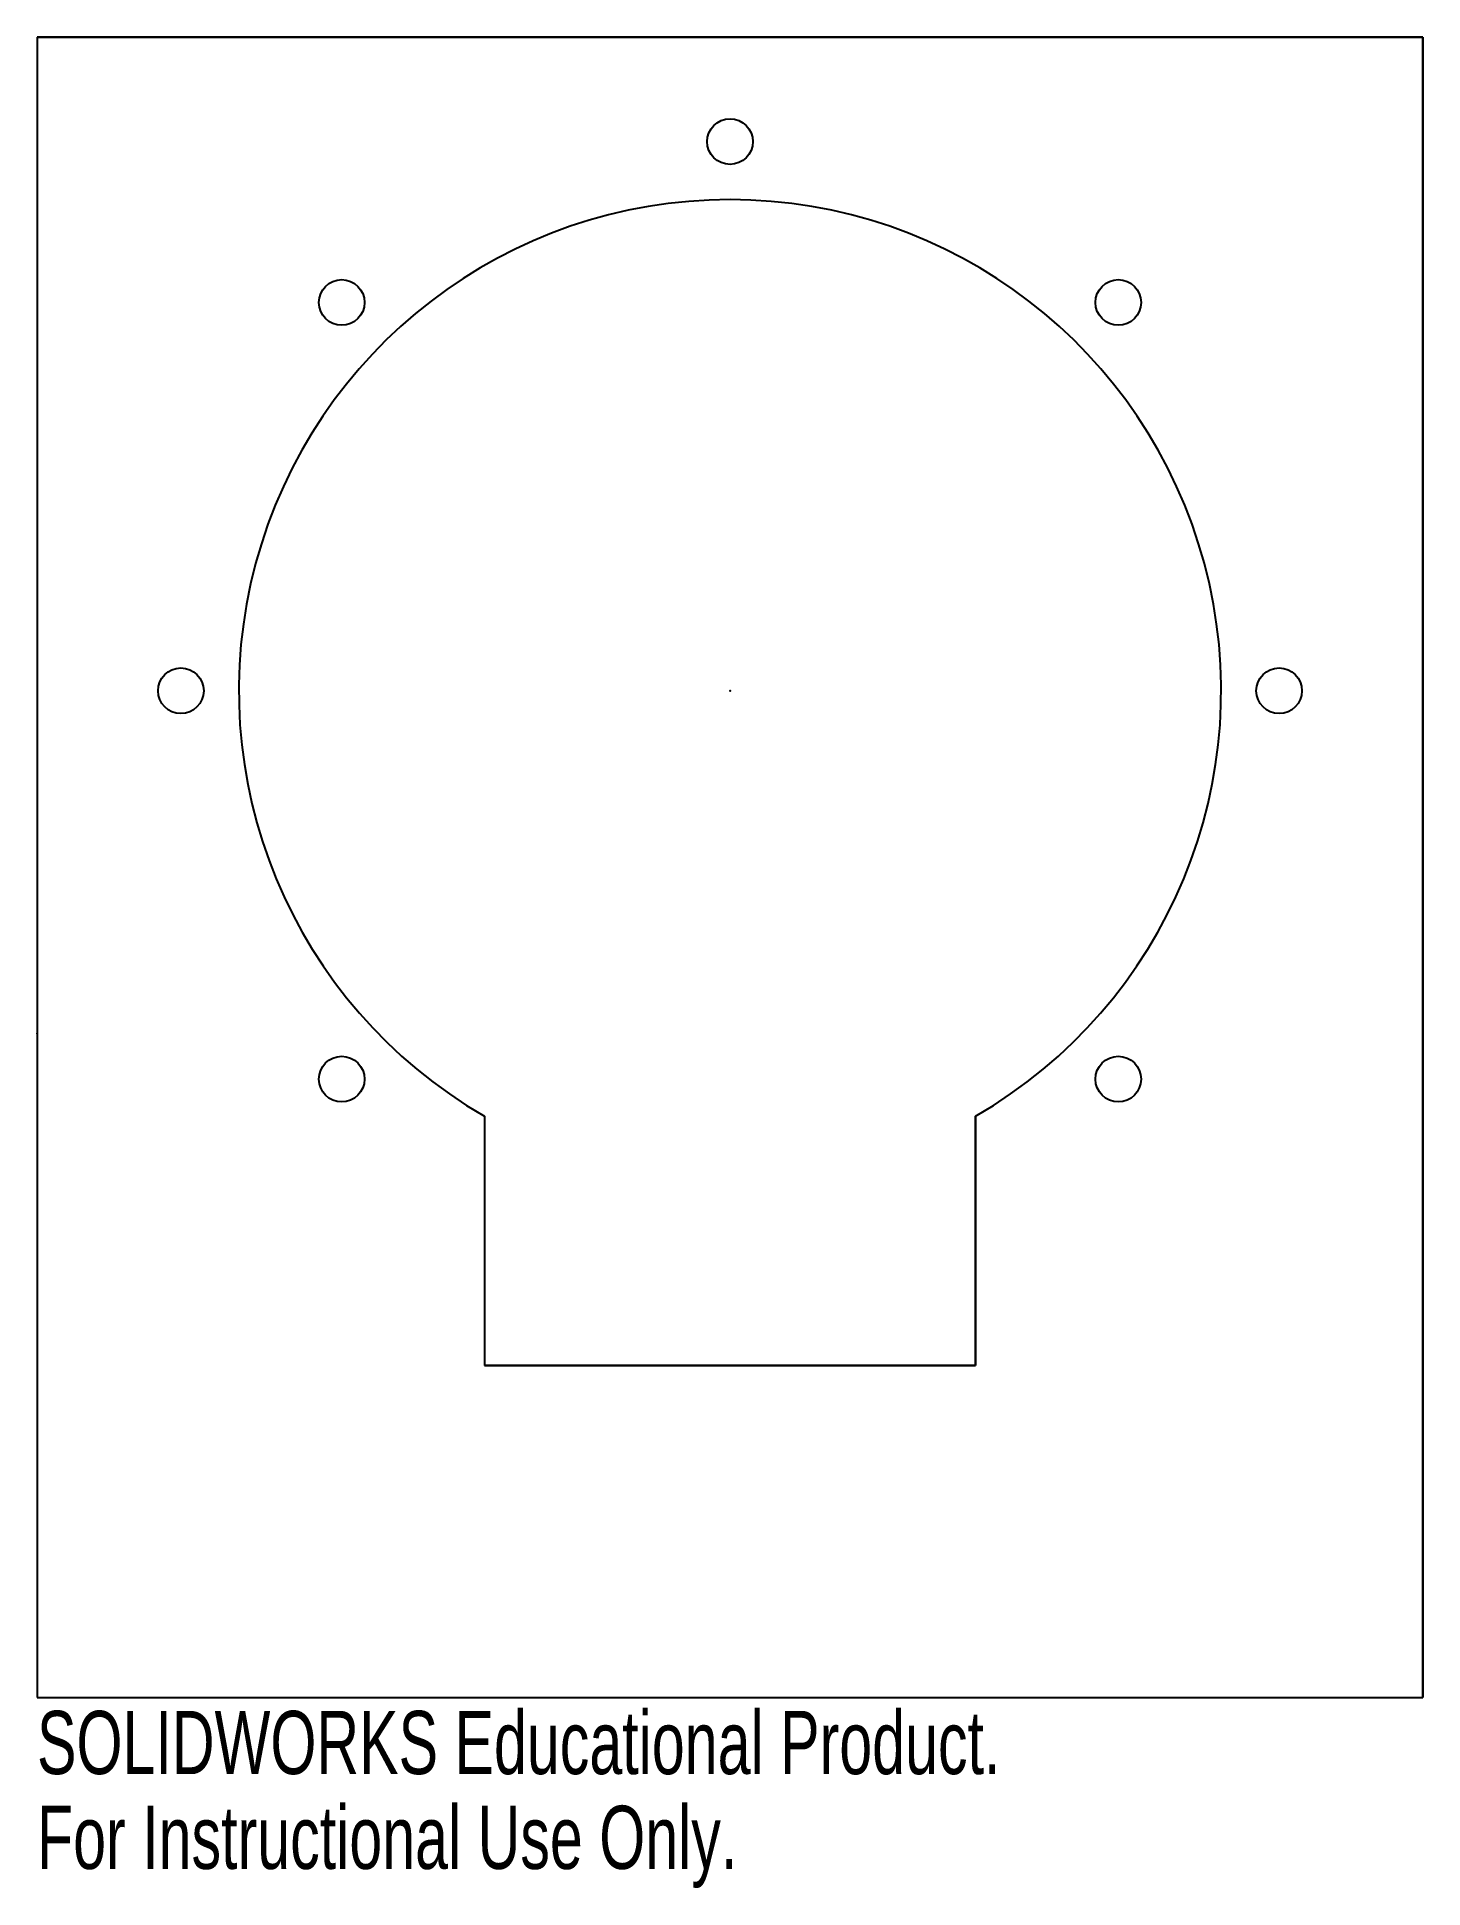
# Model space of a CAD drawing. Header units: inches. Extents: x -2.09 to 2.09, y -3.6 to 1.97.
import ezdxf

# ---------------------------------------------------------------- set-up
doc = ezdxf.new("R2010")
doc.units = ezdxf.units.IN
doc.header["$MEASUREMENT"] = 0
doc.header["$PDSIZE"] = -1
doc.linetypes.add('CENTERX2', pattern=[0.8, 0.5, -0.1, 0.1, -0.1])
doc.styles.add('SLDTEXTSTYLE0', font='TXT', dxfattribs={"width": 0.7})

msp = doc.modelspace()

# ---------------------------------------------------------------- linework, layer by layer
at = {"color": 7, "linetype": 'Continuous'}
for p, q in [((-2.0866, 1.9685), (2.0866, 1.9685)), ((-2.0866, 1.9685), (-2.0866, -3.0315)), ((2.0866, 1.9685), (2.0866, -3.0315)), ((-0.7394, -1.2807), (-0.7394, -2.0315)), ((0.7394, -1.2807), (0.7394, -2.0315)), ((0.7394, -2.0315), (-0.7394, -2.0315)), ((-2.0866, -3.0315), (2.0866, -3.0315))]:
    msp.add_line(p, q, dxfattribs=at)
at = {"color": 7, "linetype": 'CENTERX2'}
msp.add_line((-2.0866, 1.9685), (-2.0866, -3.0315), dxfattribs=at)
at = {"color": 7, "linetype": 'Continuous', "lineweight": 25}
for p, q in [((-2.0866, 1.9685), (-2.0866, -3.0315)), ((2.0866, 1.9685), (-2.0866, 1.9685)), ((2.0866, -3.0315), (2.0866, 1.9685)), ((-0.7394, -1.2807), (-0.7394, -2.0315)), ((0.7394, -2.0315), (0.7394, -1.2807)), ((-0.7394, -2.0315), (0.7394, -2.0315)), ((-2.0866, -3.0315), (2.0866, -3.0315))]:
    msp.add_line(p, q, dxfattribs=at)
at = {"color": 7, "linetype": 'Continuous'}
for centre in [(0, 1.6535), (-1.1692, 1.1692), (1.1692, 1.1692), (-1.6535, 0), (1.6535, 0), (-1.1692, -1.1692), (1.1692, -1.1692)]:
    msp.add_circle(centre, 0.0687, dxfattribs=at)
at = {"color": 7, "linetype": 'Continuous', "lineweight": 25}
for centre in [(0, 1.6535), (-1.1692, 1.1692), (1.1692, 1.1692), (-1.6535, 0), (1.6535, 0), (-1.1692, -1.1692), (1.1692, -1.1692)]:
    msp.add_circle(centre, 0.0687, dxfattribs=at)
at = {"color": 7, "linetype": 'Continuous'}
msp.add_arc((0, 0), 1.4789, 300, 240, dxfattribs=at)
at = {"color": 7, "linetype": 'Continuous', "lineweight": 25}
msp.add_arc((0, 0), 1.4789, 300, 240, dxfattribs=at)
at = {"color": 7, "linetype": 'Continuous'}
for p in [(0, 0), (0, 0), (0, 0), (-2.0866, -1.0315)]:
    msp.add_point(p, dxfattribs=at)

# ---------------------------------------------------------------- texts
at = {"color": 7, "linetype": 'Continuous', "char_height": 0.1903, "attachment_point": 1, "style": 'SLDTEXTSTYLE0'}
for s, insert in [('SOLIDWORKS Educational Product.', (-2.0866, -3.0716)), ('For Instructional Use Only.', (-2.0866, -3.3571))]:
    msp.add_mtext(s, dxfattribs=dict(at, insert=insert))

doc.saveas('drawing.dxf')
